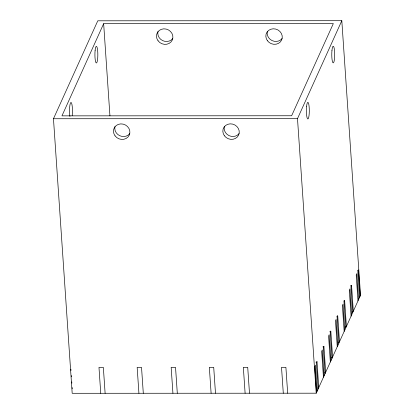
<?xml version="1.0" encoding="UTF-8"?>
<svg xmlns="http://www.w3.org/2000/svg" width="414" height="414" viewBox="0 0 414 414"><rect width="100%" height="100%" fill="white"/><g stroke="black" fill="none" stroke-linecap="round" stroke-linejoin="round"><path stroke-width="0.62" d="M53.468 118.74L97.782 20.803L341.814 20.7L360.532 295.26L316.218 393.196L72.186 393.3L53.468 118.74L297.5 118.637L341.814 20.7M103.655 23.681L61.95 115.858L291.627 115.76L333.332 23.582L103.655 23.681L109.938 115.848M315.97 362.172L317 361.665L316.374 363.052L318.138 388.953M322.879 346.901L323.908 346.394L323.282 347.781L325.047 373.687M329.787 331.635L330.817 331.122L330.191 332.514L331.956 358.415M336.696 316.363L337.731 315.851L337.099 317.243L338.864 343.144M343.604 301.092L344.639 300.58L344.008 301.972L345.778 327.872M350.518 285.82L351.548 285.313L350.917 286.7L352.687 312.601M357.427 270.549L358.457 270.042L357.831 271.429L359.595 297.33M359.192 296.45L360.221 295.943L358.457 270.042M352.283 311.721L353.313 311.214L351.548 285.313M345.374 326.993L346.404 326.486L344.639 300.58M338.466 342.264L339.496 341.757L337.731 315.851M331.552 357.536L332.587 357.023L330.817 331.122M324.643 372.807L325.678 372.295L323.908 346.394M317.735 388.073L318.764 387.566L317 361.665M358.612 299.498L356.847 273.597L356.221 274.984L357.986 300.89M351.703 314.769L349.939 288.868L349.307 290.255L351.077 316.156M344.795 330.041L343.03 304.14L342.399 305.527L344.163 331.428M337.886 345.312L336.121 319.411L335.49 320.798L337.255 346.699M330.977 360.584L329.208 334.683L328.581 336.07L330.346 361.971M324.064 375.855L322.299 349.954L321.673 351.341L323.438 377.242M317.155 391.126L315.39 365.22L314.764 366.613L316.529 392.513M297.5 118.637L316.218 393.196M287.668 393.207L285.898 367.306L281.525 367.306L283.29 393.207M249.487 393.222L247.717 367.321L243.344 367.321L245.109 393.228M215.482 393.238L213.717 367.337L209.339 367.337L211.109 393.238M177.301 393.253L175.536 367.353L171.158 367.353L172.928 393.259M143.296 393.269L141.531 367.368L137.158 367.368L138.923 393.269M105.115 393.284L103.35 367.384L98.977 367.384L100.742 393.29M70.903 369.241L70.991 370.504M71.332 375.56L71.42 376.823M71.762 381.879L71.85 383.141M72.15 387.566L72.238 388.829M172.695 38.621A8.332 7.649 24.3 0 1 162.671 40.619A8.332 7.649 24.3 0 1 157.962 31.593M282.069 38.574A8.332 7.649 24.3 0 1 272.045 40.572A8.332 7.649 24.3 0 1 267.33 31.547M129.691 133.675A8.332 7.649 24.3 0 1 119.667 135.673A8.332 7.649 24.3 0 1 114.957 126.648M239.059 133.629A8.332 7.649 24.3 0 1 229.035 135.626A8.332 7.649 24.3 0 1 224.326 126.601M69.925 116.427A8.332 1.459 90 0 1 69.93 105.047A8.332 1.459 90 0 1 71.917 104.349A8.332 1.459 90 0 1 72.181 115.63M115.061 135.859A8.332 7.649 24.3 0 0 129.215 135.228A8.332 7.649 24.3 0 0 120.774 123.9A8.332 7.649 24.3 0 0 115.061 135.859M224.435 135.813A8.332 7.649 24.3 0 0 238.583 135.181A8.332 7.649 24.3 0 0 230.143 123.853A8.332 7.649 24.3 0 0 224.435 135.813M306.588 106.45A8.332 1.459 90 0 0 307.84 119.004A8.332 1.459 90 0 0 309.118 106.564A8.332 1.459 90 0 0 306.588 106.45M331.971 50.342A8.332 1.459 90 0 0 333.223 62.897A8.332 1.459 90 0 0 334.502 50.456A8.332 1.459 90 0 0 331.971 50.342M158.07 40.805A8.332 7.649 24.3 0 0 172.219 40.174A8.332 7.649 24.3 0 0 163.784 28.845A8.332 7.649 24.3 0 0 158.07 40.805M267.439 40.758A8.332 7.649 24.3 0 0 281.592 40.127A8.332 7.649 24.3 0 0 273.152 28.799A8.332 7.649 24.3 0 0 267.439 40.758M95.117 50.446A8.332 1.459 90 0 0 96.369 63A8.332 1.459 90 0 0 97.647 50.56A8.332 1.459 90 0 0 95.117 50.446"/></g></svg>
